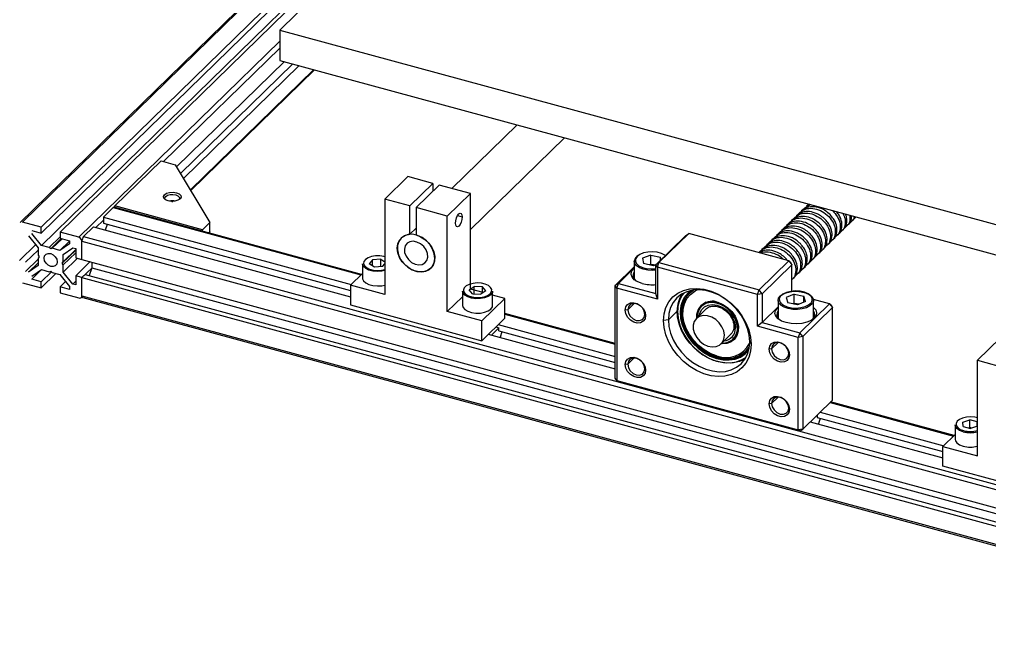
# Model space of a CAD drawing. Header units: millimetres. Extents: x -190 to 12889, y -227 to 3957.
# Drawn here: x 1309.4 to 1528.9, y 2677.8 to 2817.6 of the extents above; entities that cross this region are included whole.
import ezdxf

# ---------------------------------------------------------------- set-up
doc = ezdxf.new("R2010")
doc.units = ezdxf.units.MM
doc.header["$LTSCALE"] = 0.7
doc.layers.get('0').update_dxf_attribs({"color": 255})
doc.layers.add('DIM', color=94, linetype='Continuous', lineweight=25)

# ---------------------------------------------------------------- blocks, each defined once
blk = doc.blocks.new('X')
at = {"color": 133, "linetype": 'Continuous', "lineweight": 25}
for p, q in [((1280.88, 2844.61), (1094.2, 2662.41)), ((1281.58, 2844.75), (1094.9, 2662.55)), ((1286.88, 2843.31), (1100.21, 2661.1)), ((1286.88, 2841.59), (1100.21, 2659.39)), ((1292.19, 2841.87), (1105.51, 2659.66)), ((1286.94, 2838.15), (1100.26, 2655.95)), ((1167.67, 2713.7), (1110.82, 2658.22)), ((1167.67, 2711.74), (1134.79, 2679.66)), ((1169, 2707.9), (1138.48, 2678.11)), ((1171.35, 2707.26), (1139.59, 2676.26)), ((1173.12, 2706.78), (1140.42, 2674.87)), ((1177.24, 2705.66), (1142.37, 2671.62)), ((1142.48, 2671.44), (1177.48, 2705.6)), ((1120.57, 2666.63), (1190.62, 2647.6)), ((1190.76, 2647.74), (1120.83, 2666.74)), ((1100.21, 2661.1), (1094.9, 2662.55)), ((1117.77, 2663.04), (1115.66, 2660.98)), ((1117.77, 2663.9), (1187.82, 2644.86)), ((1117.77, 2662.19), (1187.62, 2643.2)), ((1097.55, 2660.11), (1100.21, 2659.39)), ((1100.26, 2655.95), (1097.55, 2659.31)), ((1100.21, 2659.39), (1100.21, 2661.1)), ((1105.51, 2659.66), (1105.51, 2657.95)), ((1110.82, 2658.22), (1105.51, 2659.66)), ((1114.97, 2661.17), (1112.17, 2658.44)), ((1114.97, 2661.17), (1187.62, 2641.42)), ((1098.63, 2656.15), (1094.02, 2651.64)), ((1096.62, 2658.65), (1099.32, 2655.29)), ((1105.51, 2658.4), (1102.4, 2655.37)), ((1105.81, 2657.87), (1102.86, 2654.98)), ((1106.07, 2657.8), (1103.32, 2655.12)), ((1108.17, 2657.18), (1105.46, 2654.53)), ((1108.17, 2656.42), (1105.46, 2654.53)), ((1105.51, 2657.95), (1108.17, 2657.23)), ((1108.17, 2657.23), (1108.17, 2656.42)), ((1111.7, 2651.98), (1111.7, 2657.12)), ((1099.32, 2654.62), (1095.78, 2651.16)), ((1099.32, 2655.29), (1099.32, 2653.22)), ((1102.4, 2655.37), (1100.26, 2655.95)), ((1102.86, 2654.98), (1102.4, 2655.37)), ((1103.32, 2655.12), (1102.86, 2654.98)), ((1105.46, 2654.53), (1103.32, 2655.12)), ((1109.94, 2654.63), (1106.13, 2650.92)), ((1106.4, 2653.37), (1109.1, 2655.26)), ((1109.94, 2654.75), (1106.4, 2651.3)), ((1109.94, 2653.86), (1106.4, 2650.4)), ((1106.4, 2651.3), (1106.4, 2653.37)), ((1109.1, 2655.26), (1109.94, 2655.03)), ((1109.94, 2655.03), (1109.94, 2652.46)), ((1099.32, 2652.04), (1095.78, 2648.59)), ((1099.32, 2651.01), (1096.62, 2648.37)), ((1099.32, 2653.22), (1099.59, 2652.7)), ((1099.59, 2652.7), (1099.32, 2652.33)), ((1099.32, 2652.33), (1099.32, 2650.25)), ((1106.13, 2650.92), (1106.4, 2651.3)), ((1106.4, 2650.4), (1106.13, 2650.92)), ((1110.48, 2652.31), (1106.4, 2648.33)), ((1109.94, 2652.46), (1111.7, 2651.98)), ((1114.06, 2651.34), (1109.94, 2647.32)), ((1114.5, 2651.22), (1114.5, 2649.62)), ((1099.32, 2650.25), (1096.62, 2648.37)), ((1097.55, 2647.2), (1100.26, 2649.09)), ((1100.3, 2649.08), (1097.55, 2646.4)), ((1103.07, 2648.47), (1100.21, 2645.68)), ((1104.33, 2647.98), (1100.21, 2643.96)), ((1100.26, 2649.09), (1102.4, 2648.51)), ((1102.4, 2648.51), (1102.86, 2648.64)), ((1102.86, 2648.64), (1103.32, 2648.26)), ((1103.32, 2648.26), (1105.46, 2647.68)), ((1106.4, 2648.33), (1106.4, 2650.4)), ((1109.1, 2644.97), (1106.4, 2648.33)), ((1114.48, 2649.54), (1111.7, 2646.84)), ((1114.5, 2649.62), (1113.73, 2647.45)), ((1094.9, 2645.4), (1100.21, 2643.96)), ((1100.21, 2645.68), (1097.55, 2646.4)), ((1100.21, 2643.96), (1100.21, 2645.68)), ((1105.46, 2647.68), (1108.17, 2644.32)), ((1107.04, 2645.72), (1105.51, 2644.23)), ((1109.94, 2645.78), (1109.1, 2644.97)), ((1109.94, 2647.32), (1109.94, 2644.75)), ((1111.7, 2646.84), (1109.94, 2647.32)), ((1112.64, 2647.75), (1111.7, 2646.84)), ((1111.7, 2641.69), (1111.7, 2646.84)), ((1105.51, 2644.23), (1105.51, 2642.52)), ((1108.17, 2643.51), (1105.51, 2644.23)), ((1105.51, 2642.52), (1110.82, 2641.08)), ((1108.17, 2644.32), (1108.17, 2643.51)), ((1109.94, 2644.75), (1109.1, 2644.97)), ((1111.52, 2641.22), (1111.73, 2641.43)), ((1262.52, 2628.23), (1231.3, 2636.72)), ((1231.3, 2636.54), (1262.52, 2628.06)), ((1229.43, 2633.56), (1262.52, 2624.56)), ((1229.65, 2631.78), (1262.52, 2622.85)), ((1226.63, 2630.82), (1262.52, 2621.07))]:
    blk.add_line(p, q, dxfattribs=at)
at = {"color": 5, "linetype": 'Continuous', "lineweight": 25}
for p, q in [((1284.34, 2830.71), (1167.67, 2716.83)), ((1167.67, 2716.83), (1167.67, 2708.26))]:
    blk.add_line(p, q, dxfattribs=at)
at = {"color": 5, "linetype": 'Continuous', "lineweight": 25, "ltscale": 2}
for p, q in [((1167.67, 2716.83), (1459.52, 2637.51)), ((1167.67, 2708.26), (1459.52, 2628.94))]:
    blk.add_line(p, q, dxfattribs=at)
at = {"color": 7, "linetype": 'Continuous', "lineweight": 25}
for p, q in [((1234.76, 2690.03), (1216.31, 2672.02)), ((1221.57, 2660.39), (1248.19, 2686.38)), ((1316.13, 2666.6), (1317.64, 2667.5)), ((1317.18, 2667.63), (1316.6, 2667.06)), ((1317.44, 2667.56), (1316.6, 2667.05)), ((1120.57, 2666.63), (1117.77, 2663.9)), ((1314.73, 2665.23), (1313.8, 2664.32)), ((1316.13, 2666.6), (1315.2, 2665.69)), ((1117.77, 2663.9), (1117.77, 2662.19)), ((1118.87, 2661.89), (1118.29, 2660.27)), ((1311.93, 2662.5), (1311, 2661.59)), ((1313.33, 2663.87), (1312.4, 2662.96)), ((1328.48, 2661.89), (1329.41, 2662.8)), ((1329.88, 2663.25), (1330.62, 2663.98)), ((1309.13, 2659.77), (1308.2, 2658.86)), ((1310.53, 2661.14), (1309.6, 2660.22)), ((1325.68, 2659.15), (1326.61, 2660.06)), ((1327.08, 2660.52), (1328.01, 2661.43)), ((1306.33, 2657.04), (1305.4, 2656.12)), ((1307.73, 2658.4), (1306.8, 2657.49)), ((1303.53, 2654.3), (1303.1, 2653.88)), ((1304.93, 2655.67), (1304, 2654.76)), ((1320.08, 2653.69), (1321.01, 2654.6)), ((1321.48, 2655.05), (1322.41, 2655.96)), ((1311.61, 2651.57), (1312.07, 2651.17)), ((1312.07, 2651.17), (1312.49, 2650.48)), ((1317.28, 2650.95), (1318.21, 2651.86)), ((1318.68, 2652.32), (1319.61, 2653.23)), ((1314.48, 2648.22), (1315.41, 2649.13)), ((1315.88, 2649.59), (1316.81, 2650.5)), ((1312.49, 2646.28), (1312.61, 2646.4)), ((1313.08, 2646.85), (1314.01, 2647.76)), ((1229.65, 2632.64), (1227.54, 2630.58)), ((1228.74, 2632.88), (1229.65, 2632.64)), ((1229.65, 2631.78), (1229.65, 2632.64)), ((1230.49, 2631.55), (1229.98, 2629.91))]:
    blk.add_line(p, q, dxfattribs=at)
at = {"color": 6, "linetype": 'Continuous', "lineweight": 25}
for p, q in [((1121.04, 2667.09), (1134.11, 2679.84)), ((1134.11, 2679.84), (1138.09, 2678.76)), ((1138.09, 2678.76), (1147.9, 2662.41)), ((1121.04, 2666.69), (1121.04, 2667.09)), ((1145.8, 2660.36), (1121.04, 2667.09)), ((1137.12, 2668.39), (1137.39, 2668.39)), ((1139.08, 2668.8), (1139.05, 2668.78)), ((1147.9, 2662.41), (1145.8, 2660.36)), ((1147.9, 2659.84), (1147.9, 2662.41)), ((1145.8, 2659.96), (1145.8, 2660.36)), ((1147.9, 2659.84), (1147.67, 2659.61)), ((1147.67, 2659.45), (1147.67, 2659.61))]:
    blk.add_line(p, q, dxfattribs=at)
at = {"color": 4, "linetype": 'Continuous', "lineweight": 25}
for p, q in [((1203.88, 2675.4), (1197.35, 2669.02)), ((1210.95, 2673.48), (1203.88, 2675.4)), ((1204.42, 2667.1), (1210.95, 2673.48)), ((1212.72, 2673), (1206.19, 2666.62)), ((1210.95, 2673.48), (1210.95, 2671.27)), ((1221.57, 2670.59), (1212.72, 2673)), ((1221.57, 2670.59), (1215.03, 2664.22)), ((1221.57, 2643.59), (1221.57, 2670.59)), ((1197.35, 2669.02), (1197.35, 2642.02)), ((1204.42, 2667.1), (1197.35, 2669.02)), ((1204.42, 2659.09), (1204.42, 2667.1)), ((1215.03, 2664.22), (1206.19, 2666.62)), ((1206.19, 2666.62), (1206.19, 2658.91)), ((1217.96, 2664.38), (1219.23, 2664.03)), ((1215.03, 2637.22), (1215.03, 2664.22)), ((1206.19, 2660.82), (1204.42, 2659.09)), ((1191.06, 2648.02), (1187.62, 2644.67)), ((1187.62, 2644.67), (1187.62, 2639.1)), ((1197.35, 2642.02), (1187.62, 2644.67)), ((1225.22, 2642.6), (1221.57, 2643.59)), ((1219.36, 2641.44), (1215.03, 2637.22)), ((1231.3, 2640.95), (1224.76, 2634.57)), ((1231.3, 2640.95), (1227.86, 2641.88)), ((1231.3, 2635.38), (1231.3, 2640.95)), ((1187.62, 2639.1), (1224.76, 2629)), ((1224.76, 2634.57), (1215.03, 2637.22)), ((1231.3, 2635.38), (1224.76, 2629)), ((1224.76, 2629), (1224.76, 2634.57))]:
    blk.add_line(p, q, dxfattribs=at)
at = {"color": 2, "linetype": 'Continuous', "lineweight": 25}
for p, q in [((1283.3, 2659.27), (1274.9, 2651.07)), ((1282.42, 2658.65), (1283.3, 2659.27)), ((1311.61, 2651.57), (1283.3, 2659.27)), ((1274.02, 2650.45), (1282.42, 2658.65)), ((1322.88, 2656.42), (1323.81, 2657.33)), ((1324.28, 2657.79), (1325.21, 2658.7)), ((1274.9, 2651.07), (1274.02, 2650.45)), ((1274.44, 2649.75), (1274.9, 2651.07)), ((1274.9, 2651.07), (1303.21, 2643.37)), ((1303.21, 2643.37), (1311.61, 2651.57)), ((1311.61, 2651.57), (1312.49, 2650.48)), ((1262.52, 2644.57), (1267.91, 2649.84)), ((1267.91, 2649.59), (1263.41, 2645.19)), ((1274.44, 2649.75), (1274.02, 2650.45)), ((1274.02, 2642.31), (1274.02, 2650.45)), ((1274.44, 2649.75), (1274.44, 2640.75)), ((1302.74, 2642.06), (1274.44, 2649.75)), ((1312.49, 2650.48), (1304.09, 2642.28)), ((1312.49, 2642.9), (1312.49, 2650.48)), ((1263.41, 2645.19), (1262.52, 2644.57)), ((1262.94, 2643.88), (1263.41, 2645.19)), ((1263.41, 2645.19), (1274.02, 2642.31)), ((1267.91, 2646.56), (1267.93, 2646.35)), ((1262.94, 2643.88), (1262.52, 2644.57)), ((1262.52, 2618.43), (1262.52, 2644.57)), ((1262.94, 2643.88), (1262.94, 2617.73)), ((1274.44, 2640.75), (1262.94, 2643.88)), ((1302.74, 2642.06), (1303.21, 2643.37)), ((1304.09, 2642.28), (1303.21, 2643.37)), ((1274.44, 2640.75), (1274.02, 2642.31)), ((1304.09, 2642.28), (1302.74, 2642.06)), ((1302.74, 2633.06), (1302.74, 2642.06)), ((1304.09, 2642.28), (1304.09, 2634.13)), ((1318.53, 2640.82), (1318.6, 2640.39)), ((1323.1, 2639.45), (1318.56, 2640.68)), ((1266.05, 2637.75), (1265.37, 2637.65)), ((1267.88, 2639.54), (1266.05, 2637.75)), ((1277.56, 2634.92), (1280.03, 2637.33)), ((1281.11, 2637.2), (1281.04, 2637.13)), ((1287.27, 2639.17), (1286.88, 2638.78)), ((1288.35, 2638.09), (1288.27, 2638.01)), ((1304.09, 2634.13), (1308.6, 2638.53)), ((1314.7, 2631.25), (1323.1, 2639.45)), ((1323.99, 2638.35), (1315.59, 2630.15)), ((1323.1, 2639.45), (1323.99, 2638.35)), ((1323.57, 2639.05), (1323.1, 2639.45)), ((1323.57, 2639.05), (1323.99, 2638.35)), ((1323.99, 2612.21), (1323.99, 2638.35)), ((1270.91, 2636.43), (1271.12, 2636.08)), ((1277.56, 2634.92), (1276.21, 2634.7)), ((1285.66, 2635.68), (1285.67, 2635.47)), ((1304.09, 2634.13), (1302.74, 2633.06)), ((1304.09, 2634.13), (1314.7, 2631.25)), ((1318.58, 2635.29), (1318.6, 2635.51)), ((1296.09, 2633.05), (1296.09, 2633.04)), ((1297.39, 2632.72), (1297.21, 2632.55)), ((1314.24, 2629.94), (1302.74, 2633.06)), ((1295.99, 2629.44), (1296.39, 2629.83)), ((1300.55, 2628.67), (1300.97, 2627.97)), ((1314.7, 2631.25), (1314.24, 2629.94)), ((1315.59, 2630.15), (1314.24, 2629.94)), ((1314.24, 2603.79), (1314.24, 2629.94)), ((1315.59, 2630.15), (1314.7, 2631.25)), ((1315.59, 2630.15), (1315.59, 2604.01)), ((1306.73, 2626.7), (1306.06, 2626.59)), ((1308.56, 2628.48), (1306.73, 2626.7)), ((1267.88, 2624.11), (1266.05, 2622.32)), ((1298.93, 2623.95), (1299.53, 2624.36)), ((1311.59, 2625.37), (1311.8, 2625.03)), ((1266.05, 2622.32), (1265.37, 2622.22)), ((1270.91, 2621), (1271.12, 2620.65)), ((1262.94, 2617.73), (1262.52, 2618.43)), ((1262.94, 2617.73), (1314.24, 2603.79)), ((1263.41, 2617.33), (1262.94, 2617.73)), ((1314.7, 2603.39), (1263.41, 2617.33)), ((1308.56, 2613.05), (1306.73, 2611.27)), ((1315.59, 2604.01), (1323.99, 2612.21)), ((1306.73, 2611.27), (1306.06, 2611.16)), ((1311.59, 2609.95), (1311.8, 2609.6)), ((1319.64, 2607.96), (1319.64, 2607.32)), ((1320.48, 2607.09), (1319.97, 2605.45)), ((1315.59, 2604.01), (1314.24, 2603.79)), ((1314.7, 2603.39), (1315.59, 2604.01)), ((1314.7, 2603.39), (1314.24, 2603.79))]:
    blk.add_line(p, q, dxfattribs=at)
at = {"color": 133, "linetype": 'Continuous', "lineweight": 25, "ltscale": 2}
for p, q in [((1111.7, 2657.12), (1465.47, 2560.98)), ((1112.17, 2658.44), (1465.94, 2562.29)), ((1111.7, 2651.98), (1465.47, 2555.83)), ((1114.5, 2649.62), (1468.27, 2553.48)), ((1111.7, 2646.84), (1465.47, 2550.69)), ((1112.64, 2647.75), (1466.4, 2551.6)), ((1111.7, 2641.69), (1465.47, 2545.55)), ((1111.91, 2641.18), (1465.61, 2545.06)), ((1323.3, 2611.54), (1358.22, 2602.05)), ((1358.36, 2602.19), (1323.44, 2611.68)), ((1319.64, 2607.32), (1355.21, 2597.66)), ((1320.5, 2608.8), (1355.42, 2599.31)), ((1317.7, 2606.07), (1355.21, 2595.88))]:
    blk.add_line(p, q, dxfattribs=at)
at = {"color": 3, "linetype": 'Continuous', "lineweight": 25}
for p, q in [((1191.06, 2650.73), (1191.06, 2646.65)), ((1193.86, 2651.9), (1192.97, 2650.77)), ((1194.42, 2649.81), (1192.97, 2650.77)), ((1196.19, 2652.06), (1193.86, 2651.9)), ((1193.86, 2650.19), (1193.86, 2651.9)), ((1196.19, 2652.06), (1197.35, 2651.3)), ((1196.19, 2649.94), (1196.19, 2652.06)), ((1196.75, 2649.98), (1197.35, 2650.73)), ((1267.91, 2651.45), (1267.91, 2646.56)), ((1272.62, 2653.21), (1270.24, 2652.33)), ((1270.24, 2652.33), (1270.53, 2650.82)), ((1273.21, 2650.2), (1270.53, 2650.82)), ((1272.62, 2650.64), (1272.12, 2650.45)), ((1272.62, 2653.21), (1275.29, 2652.59)), ((1272.62, 2650.64), (1272.62, 2653.21)), ((1272.62, 2650.64), (1273.71, 2650.39)), ((1275.44, 2651.84), (1275.29, 2652.59)), ((1275.29, 2651.69), (1275.29, 2652.59)), ((1196.75, 2649.98), (1194.42, 2649.81)), ((1274.11, 2650.53), (1273.21, 2650.2)), ((1219.36, 2643.03), (1219.36, 2638.96)), ((1221.26, 2643.39), (1222.67, 2644.36)), ((1222.2, 2642.27), (1221.26, 2643.39)), ((1221.57, 2643.59), (1221.31, 2643.34)), ((1225.01, 2644.22), (1222.67, 2644.36)), ((1222.67, 2642.25), (1222.67, 2644.36)), ((1225.95, 2643.11), (1224.54, 2642.13)), ((1225.95, 2643.11), (1225.01, 2644.22)), ((1225.01, 2642.46), (1225.01, 2644.22)), ((1227.86, 2638.96), (1227.86, 2643.03)), ((1222.2, 2642.27), (1224.54, 2642.13)), ((1308.6, 2640.39), (1308.6, 2635.51)), ((1313.11, 2642.14), (1310.85, 2641.18)), ((1310.85, 2641.18), (1311.34, 2639.68)), ((1314.09, 2639.16), (1311.34, 2639.68)), ((1313.11, 2642.14), (1315.86, 2641.61)), ((1313.11, 2639.57), (1313.11, 2642.14)), ((1316.35, 2640.12), (1314.09, 2639.16)), ((1316.35, 2640.12), (1315.86, 2641.61)), ((1315.86, 2639.91), (1315.86, 2641.61)), ((1318.6, 2635.51), (1318.6, 2640.39)), ((1313.11, 2639.57), (1312.75, 2639.41)), ((1313.11, 2639.57), (1314.45, 2639.31))]:
    blk.add_line(p, q, dxfattribs=at)
at = {"linetype": 'Continuous', "lineweight": 25}
for p, q in [((1288.27, 2638.01), (1285.47, 2635.28)), ((1292.45, 2628.12), (1295.26, 2630.86))]:
    blk.add_line(p, q, dxfattribs=at)
at = {"color": 4, "linetype": 'Continuous', "lineweight": 25, "ltscale": 2}
for p, q in [((1364.94, 2623.47), (1371.48, 2629.85)), ((1364.94, 2596.47), (1364.94, 2623.47)), ((1364.94, 2623.47), (1373.79, 2621.07)), ((1355.21, 2599.12), (1358.65, 2602.47)), ((1355.21, 2593.55), (1355.21, 2599.12)), ((1355.21, 2599.12), (1364.94, 2596.47)), ((1392.36, 2583.45), (1355.21, 2593.55))]:
    blk.add_line(p, q, dxfattribs=at)
at = {"color": 3, "linetype": 'Continuous', "lineweight": 25, "ltscale": 2}
for p, q in [((1358.65, 2605.18), (1358.65, 2601.1)), ((1360.82, 2605.96), (1362.81, 2606.6)), ((1360.91, 2604.74), (1360.82, 2605.96)), ((1360.91, 2604.74), (1362.99, 2604.18)), ((1362.42, 2604.33), (1362.81, 2604.46)), ((1364.9, 2606.04), (1362.81, 2606.6)), ((1362.81, 2604.46), (1362.81, 2606.6)), ((1363.39, 2604.3), (1362.81, 2604.46)), ((1364.94, 2604.81), (1362.99, 2604.18)), ((1364.94, 2605.44), (1364.9, 2606.04)), ((1364.9, 2604.79), (1364.9, 2606.04))]:
    blk.add_line(p, q, dxfattribs=at)
at = {"color": 6, "linetype": 'Continuous', "lineweight": 25, "flags": 128}
for points in [[(1139.46, 2669.07), (1138.85, 2668.68), (1137.99, 2668.44), (1137.02, 2668.39), (1136.08, 2668.53), (1135.33, 2668.85), (1134.86, 2669.29), (1134.76, 2669.79), (1135.04, 2670.27), (1135.66, 2670.66), (1136.51, 2670.9), (1137.48, 2670.95), (1138.42, 2670.81), (1139.18, 2670.49), (1139.64, 2670.05), (1139.74, 2669.55), (1139.46, 2669.07)], [(1135.45, 2668.78), (1135.28, 2668.99), (1135.19, 2669.4), (1135.42, 2669.8), (1135.93, 2670.12), (1136.64, 2670.32), (1137.44, 2670.36), (1138.22, 2670.24), (1138.84, 2669.98), (1139.23, 2669.61), (1139.31, 2669.2), (1139.08, 2668.8), (1139.08, 2668.8)]]:
    blk.add_lwpolyline(points, dxfattribs=at)
at = {"color": 4, "linetype": 'Continuous', "lineweight": 25, "flags": 128}
for points in [[(1219.23, 2664.03), (1219.16, 2663.3), (1218.96, 2662.55), (1218.66, 2661.88), (1218.3, 2661.4), (1217.94, 2661.19), (1217.64, 2661.26), (1217.44, 2661.62), (1217.37, 2662.21), (1217.44, 2662.93), (1217.64, 2663.69), (1217.94, 2664.35), (1218.3, 2664.83), (1218.66, 2665.05), (1218.96, 2664.98), (1219.16, 2664.62), (1219.23, 2664.03)], [(1206.19, 2658.91), (1207.49, 2658.4), (1208.71, 2657.6), (1209.78, 2656.57), (1210.63, 2655.38), (1211.21, 2654.08), (1211.48, 2652.76), (1211.43, 2651.51), (1211.06, 2650.39), (1210.39, 2649.48), (1209.46, 2648.83), (1208.34, 2648.48), (1207.09, 2648.45), (1205.78, 2648.75), (1204.49, 2649.35), (1203.31, 2650.22), (1202.31, 2651.31), (1201.54, 2652.55), (1201.05, 2653.86), (1200.88, 2655.17), (1201.04, 2656.39), (1201.5, 2657.45), (1202.26, 2658.28), (1203.25, 2658.84), (1204.42, 2659.09)], [(1206.62, 2658.77), (1205.29, 2659.08), (1204.01, 2659.04), (1202.88, 2658.68), (1201.95, 2658.01), (1201.29, 2657.07), (1200.94, 2655.92), (1200.91, 2654.64), (1201.22, 2653.3), (1201.84, 2651.99), (1202.74, 2650.8), (1203.85, 2649.79), (1205.1, 2649.02), (1206.43, 2648.56), (1207.74, 2648.42), (1208.95, 2648.62), (1209.99, 2649.14), (1210.79, 2649.95), (1211.31, 2651.01), (1211.5, 2652.23), (1211.35, 2653.55), (1210.88, 2654.88), (1210.12, 2656.15), (1209.11, 2657.26), (1207.92, 2658.16), (1206.62, 2658.77)]]:
    blk.add_lwpolyline(points, dxfattribs=at)
at = {"color": 7, "linetype": 'Continuous', "lineweight": 25, "flags": 128}
blk.add_lwpolyline([(1206.46, 2656.89), (1205.42, 2657.1), (1204.46, 2656.98), (1203.67, 2656.54), (1203.13, 2655.83), (1202.88, 2654.92), (1202.96, 2653.89), (1203.36, 2652.86), (1204.03, 2651.91), (1204.91, 2651.14), (1205.92, 2650.63), (1206.96, 2650.43), (1207.92, 2650.55), (1208.71, 2650.99), (1209.25, 2651.69), (1209.5, 2652.61), (1209.42, 2653.63), (1209.02, 2654.67), (1208.35, 2655.62), (1207.46, 2656.38), (1206.46, 2656.89)], dxfattribs=at)
at = {"color": 133, "linetype": 'Continuous', "lineweight": 25, "flags": 128}
for points in [[(1104.72, 2651.31), (1104.58, 2650.66), (1104.17, 2650.18), (1103.57, 2649.96), (1102.86, 2650.01), (1102.15, 2650.34), (1101.55, 2650.9), (1101.14, 2651.59), (1101, 2652.32), (1101.14, 2652.97), (1101.55, 2653.44), (1102.15, 2653.67), (1102.86, 2653.61), (1103.57, 2653.28), (1104.17, 2652.73), (1104.58, 2652.03), (1104.72, 2651.31)], [(1111.7, 2641.69), (1111.71, 2641.54), (1111.74, 2641.4), (1111.78, 2641.29), (1111.84, 2641.22), (1111.91, 2641.18)]]:
    blk.add_lwpolyline(points, dxfattribs=at)
at = {"color": 3, "linetype": 'Continuous', "lineweight": 25, "flags": 128}
for points in [[(1276.74, 2653.11), (1276.59, 2653.21), (1275.62, 2653.68), (1274.43, 2654), (1273.11, 2654.12), (1271.78, 2654.05), (1270.54, 2653.79), (1269.49, 2653.37), (1268.72, 2652.8), (1268.34, 2652.27)], [(1197.35, 2648.8), (1196.51, 2648.63), (1195.26, 2648.54), (1194.01, 2648.64), (1192.87, 2648.93), (1191.95, 2649.38), (1191.33, 2649.95), (1191.06, 2650.59), (1191.06, 2650.73)], [(1197.35, 2652.71), (1197.08, 2652.79), (1195.95, 2652.97), (1194.75, 2652.98), (1193.61, 2652.81), (1192.62, 2652.47), (1191.86, 2651.99), (1191.42, 2651.42), (1191.31, 2650.81), (1191.57, 2650.21), (1192.15, 2649.67), (1193.01, 2649.25), (1194.08, 2648.98), (1195.26, 2648.88), (1196.44, 2648.96), (1197.35, 2649.17)], [(1274.02, 2648.94), (1273.08, 2648.87), (1271.72, 2648.95), (1270.46, 2649.21), (1269.37, 2649.63), (1268.55, 2650.19), (1268.05, 2650.84), (1267.91, 2651.45)], [(1268.43, 2650.98), (1268.56, 2650.79), (1269.23, 2650.2), (1270.21, 2649.73), (1271.4, 2649.41), (1272.72, 2649.29), (1274.02, 2649.35)], [(1191.06, 2646.65), (1191.06, 2646.52), (1191.33, 2645.88), (1191.95, 2645.31), (1192.87, 2644.86), (1194.01, 2644.57), (1195.26, 2644.46), (1196.51, 2644.55), (1197.35, 2644.73)], [(1223.14, 2641.2), (1224.33, 2641.22), (1225.46, 2641.42), (1226.42, 2641.79), (1227.14, 2642.28), (1227.53, 2642.86), (1227.58, 2643.47), (1227.28, 2644.06), (1226.65, 2644.59), (1225.75, 2644.99), (1224.66, 2645.24), (1223.47, 2645.31), (1222.3, 2645.2), (1221.24, 2644.91), (1220.4, 2644.48), (1219.84, 2643.94), (1219.61, 2643.33), (1219.74, 2642.72), (1220.21, 2642.16), (1220.99, 2641.69), (1221.99, 2641.36), (1223.14, 2641.2)], [(1223.11, 2640.86), (1221.89, 2641.03), (1220.82, 2641.38), (1220, 2641.88), (1219.5, 2642.48), (1219.36, 2643.03)], [(1227.86, 2643.03), (1227.78, 2642.62), (1227.36, 2642), (1226.6, 2641.48), (1225.58, 2641.09), (1224.38, 2640.88), (1223.11, 2640.86)], [(1308.6, 2640.39), (1308.74, 2641.01), (1309.25, 2641.66), (1310.07, 2642.22), (1311.16, 2642.64), (1312.43, 2642.9), (1313.78, 2642.96), (1315.12, 2642.84), (1316.35, 2642.54), (1317.37, 2642.08), (1318.12, 2641.49), (1318.53, 2640.82)], [(1318.23, 2641.05), (1317.82, 2641.71), (1317.07, 2642.28), (1316.04, 2642.72), (1314.81, 2642.99), (1313.48, 2643.07), (1312.16, 2642.95), (1310.96, 2642.65), (1309.97, 2642.19), (1309.27, 2641.6), (1308.93, 2640.93), (1308.96, 2640.24), (1309.15, 2639.87)], [(1318.6, 2640.39), (1318.57, 2640.12), (1318.24, 2639.44), (1317.57, 2638.83), (1316.61, 2638.33), (1315.42, 2637.99), (1314.09, 2637.83), (1312.73, 2637.85), (1311.44, 2638.07), (1310.3, 2638.46), (1309.41, 2638.99), (1308.83, 2639.62), (1308.6, 2640.31), (1308.6, 2640.39)], [(1309.15, 2639.87), (1309.37, 2639.59), (1310.12, 2639.02), (1311.15, 2638.58), (1312.38, 2638.31), (1313.71, 2638.23), (1315.03, 2638.34), (1316.24, 2638.65), (1317.22, 2639.11), (1317.92, 2639.7), (1318.15, 2640.04)], [(1318.15, 2640.04), (1318.26, 2640.36), (1318.23, 2641.05)], [(1219.36, 2638.96), (1219.5, 2638.4), (1220, 2637.81), (1220.82, 2637.31), (1221.89, 2636.96), (1223.11, 2636.79)], [(1223.11, 2636.79), (1224.38, 2636.81), (1225.58, 2637.02), (1226.6, 2637.41), (1227.36, 2637.93), (1227.78, 2638.55), (1227.86, 2638.96)]]:
    blk.add_lwpolyline(points, dxfattribs=at)
at = {"color": 2, "linetype": 'Continuous', "lineweight": 25, "flags": 128}
for points in [[(1270.16, 2645.16), (1268.9, 2645.62), (1267.92, 2646.23), (1267.28, 2646.95), (1267.02, 2647.73), (1267.16, 2648.52), (1267.7, 2649.27), (1267.91, 2649.46)], [(1267.91, 2648.47), (1267.65, 2648.04), (1267.52, 2647.31), (1267.75, 2646.6), (1268.34, 2645.94), (1268.41, 2645.89)], [(1267.91, 2647.61), (1267.65, 2647.18), (1267.58, 2646.99)], [(1276.21, 2634.7), (1276.37, 2636.63), (1276.88, 2638.41), (1277.7, 2640.01), (1278.82, 2641.36), (1280.2, 2642.44), (1281.82, 2643.22), (1283.61, 2643.68), (1285.55, 2643.79), (1287.57, 2643.57), (1289.61, 2643.02), (1291.63, 2642.14), (1293.56, 2640.97), (1295.36, 2639.54), (1296.97, 2637.89), (1298.36, 2636.05), (1299.48, 2634.09), (1300.3, 2632.05), (1300.8, 2629.99), (1300.97, 2627.97)], [(1300.55, 2628.67), (1300.4, 2630.54), (1299.93, 2632.45), (1299.17, 2634.35), (1298.13, 2636.17), (1296.84, 2637.87), (1295.34, 2639.41), (1293.67, 2640.74), (1291.88, 2641.83), (1290, 2642.64), (1288.11, 2643.15), (1286.23, 2643.36), (1284.44, 2643.25), (1282.77, 2642.83), (1281.27, 2642.11), (1279.98, 2641.1), (1278.94, 2639.84), (1278.18, 2638.36), (1277.71, 2636.71), (1277.56, 2634.92)], [(1291.26, 2624.18), (1289.46, 2624.86), (1287.73, 2625.83), (1286.1, 2627.05), (1284.64, 2628.48), (1283.39, 2630.09), (1282.39, 2631.83), (1281.66, 2633.63), (1281.23, 2635.46), (1281.12, 2637.24), (1281.32, 2638.93), (1281.82, 2640.48), (1282.63, 2641.83), (1283.7, 2642.95), (1283.97, 2643.17)], [(1291.27, 2624.43), (1289.41, 2625.15), (1287.63, 2626.17), (1285.98, 2627.46), (1284.51, 2628.99), (1283.28, 2630.69), (1282.34, 2632.5), (1281.7, 2634.38), (1281.4, 2636.25), (1281.45, 2638.05), (1281.83, 2639.72), (1282.55, 2641.19), (1283.57, 2642.43), (1284.67, 2643.28)], [(1291.31, 2624.45), (1289.45, 2625.17), (1287.66, 2626.19), (1286, 2627.49), (1284.53, 2629.01), (1283.3, 2630.71), (1282.36, 2632.54), (1281.72, 2634.42), (1281.42, 2636.29), (1281.46, 2638.09), (1281.85, 2639.76), (1282.57, 2641.25), (1283.59, 2642.49), (1284.59, 2643.27)], [(1291.21, 2624.7), (1289.42, 2625.39), (1287.69, 2626.38), (1286.1, 2627.63), (1284.68, 2629.1), (1283.5, 2630.74), (1282.59, 2632.49), (1281.97, 2634.3), (1281.68, 2636.11), (1281.73, 2637.85), (1282.1, 2639.46), (1282.79, 2640.88), (1283.77, 2642.08), (1285.02, 2643.01), (1285.74, 2643.36)], [(1265.37, 2637.65), (1265.55, 2638.55), (1266.04, 2639.25), (1266.81, 2639.67), (1267.75, 2639.74), (1268.75, 2639.47), (1269.68, 2638.89), (1270.45, 2638.06), (1270.95, 2637.08), (1271.12, 2636.08)], [(1297.21, 2632.55), (1297.04, 2633.93), (1296.54, 2635.32), (1295.75, 2636.65), (1294.71, 2637.83), (1293.48, 2638.79), (1292.13, 2639.48), (1290.74, 2639.86), (1289.39, 2639.9), (1288.16, 2639.61), (1287.12, 2639), (1286.32, 2638.1), (1285.83, 2636.98), (1285.66, 2635.68)], [(1297.07, 2632.52), (1296.91, 2633.89), (1296.42, 2635.26), (1295.64, 2636.56), (1294.62, 2637.72), (1293.4, 2638.67), (1292.07, 2639.35), (1290.7, 2639.72), (1289.37, 2639.77), (1288.16, 2639.48), (1287.13, 2638.88), (1286.36, 2638), (1285.87, 2636.89), (1285.71, 2635.61)], [(1288.24, 2639.85), (1287.51, 2639.38), (1287.27, 2639.17)], [(1291.57, 2639.85), (1292.99, 2639.26), (1294.32, 2638.38), (1295.49, 2637.24), (1296.41, 2635.93), (1297.05, 2634.51), (1297.36, 2633.07), (1297.33, 2631.68), (1296.95, 2630.44), (1296.26, 2629.41), (1295.28, 2628.66), (1294.08, 2628.22), (1292.73, 2628.13), (1292.48, 2628.15)], [(1271.12, 2636.08), (1270.95, 2635.18), (1270.45, 2634.48), (1269.68, 2634.06), (1268.75, 2633.98), (1267.75, 2634.26), (1266.81, 2634.84), (1266.04, 2635.67), (1265.55, 2636.65), (1265.37, 2637.65)], [(1270.91, 2636.43), (1270.73, 2637.38), (1270.2, 2638.29), (1269.41, 2639.02), (1268.48, 2639.45), (1267.55, 2639.52), (1266.76, 2639.23), (1266.23, 2638.6), (1266.05, 2637.75)], [(1266.05, 2637.75), (1266.23, 2636.8), (1266.76, 2635.89), (1267.55, 2635.17), (1268.48, 2634.73), (1269.41, 2634.66), (1270.2, 2634.96), (1270.73, 2635.58), (1270.91, 2636.43)], [(1280.16, 2637.33), (1280.11, 2637.35), (1280.07, 2637.37), (1280.03, 2637.4), (1280.01, 2637.43), (1280, 2637.46), (1280, 2637.49), (1280.01, 2637.52), (1280.03, 2637.55)], [(1299.23, 2623.84), (1299.15, 2623.79), (1297.63, 2623.1), (1295.94, 2622.72), (1294.13, 2622.64), (1292.25, 2622.89), (1290.36, 2623.44), (1288.49, 2624.28), (1286.7, 2625.4), (1285.05, 2626.76), (1283.58, 2628.32), (1282.32, 2630.04), (1281.31, 2631.87), (1280.58, 2633.77), (1280.15, 2635.68), (1280.03, 2637.55)], [(1280.16, 2637.33), (1280.29, 2635.4), (1280.76, 2633.43), (1281.55, 2631.48), (1282.64, 2629.61), (1284, 2627.88), (1285.58, 2626.33), (1287.34, 2625.01), (1289.22, 2623.98), (1291.17, 2623.24), (1293.12, 2622.84), (1295.02, 2622.78), (1296.81, 2623.06), (1298.44, 2623.68), (1298.93, 2623.95)], [(1280.91, 2637.11), (1281.03, 2635.31), (1281.47, 2633.48), (1282.21, 2631.66), (1283.23, 2629.91), (1284.5, 2628.29), (1285.97, 2626.84), (1287.61, 2625.62), (1289.37, 2624.65), (1291.18, 2623.97), (1293.01, 2623.59), (1294.78, 2623.54), (1296.45, 2623.8), (1297.97, 2624.37), (1299.28, 2625.24), (1300.26, 2626.25)], [(1281.04, 2637.13), (1281.17, 2635.35), (1281.6, 2633.53), (1282.34, 2631.72), (1283.35, 2629.99), (1284.6, 2628.38), (1286.06, 2626.95), (1287.69, 2625.74), (1289.43, 2624.78), (1291.23, 2624.1), (1293.04, 2623.73), (1294.8, 2623.67), (1296.45, 2623.93), (1297.96, 2624.5), (1299.26, 2625.36), (1300.31, 2626.47)], [(1286.3, 2636.09), (1286.43, 2636.7), (1286.95, 2637.76), (1287.76, 2638.57), (1288.82, 2639.07), (1290.06, 2639.23), (1291.39, 2639.04), (1292.72, 2638.51), (1293.95, 2637.68), (1295.02, 2636.6), (1295.83, 2635.35), (1296.34, 2634.01), (1296.52, 2632.67)], [(1310.84, 2634.1), (1309.59, 2634.56), (1308.6, 2635.17), (1307.96, 2635.89), (1307.7, 2636.68), (1307.84, 2637.47), (1308.38, 2638.21), (1308.6, 2638.4)], [(1308.6, 2637.41), (1308.33, 2636.98), (1308.2, 2636.26), (1308.44, 2635.54), (1309.03, 2634.88), (1309.09, 2634.83)], [(1318.6, 2638.4), (1319.23, 2637.69), (1319.49, 2636.91), (1319.35, 2636.12), (1318.81, 2635.37), (1317.92, 2634.73), (1316.74, 2634.22), (1315.34, 2633.89), (1313.82, 2633.75), (1312.29, 2633.83), (1310.84, 2634.1)], [(1300.97, 2627.97), (1300.8, 2626.04), (1300.3, 2624.26), (1299.48, 2622.66), (1298.36, 2621.31), (1296.97, 2620.23), (1295.36, 2619.45), (1293.56, 2618.99), (1291.63, 2618.88), (1289.61, 2619.1), (1287.57, 2619.65), (1285.55, 2620.53), (1283.61, 2621.7), (1281.82, 2623.13), (1280.2, 2624.79), (1278.82, 2626.62), (1277.7, 2628.58), (1276.88, 2630.62), (1276.37, 2632.68), (1276.21, 2634.7)], [(1277.56, 2634.92), (1277.71, 2633.04), (1278.18, 2631.13), (1278.94, 2629.24), (1279.98, 2627.41), (1281.27, 2625.71), (1282.77, 2624.17), (1284.44, 2622.84), (1286.23, 2621.76), (1288.11, 2620.94), (1290, 2620.43), (1291.88, 2620.22), (1293.67, 2620.33), (1295.34, 2620.75), (1296.84, 2621.48), (1298.13, 2622.48), (1299.17, 2623.74), (1299.93, 2625.22), (1300.4, 2626.87), (1300.55, 2628.67)], [(1285.66, 2635.68), (1285.66, 2635.67), (1285.65, 2635.66), (1285.65, 2635.65), (1285.66, 2635.64), (1285.66, 2635.63), (1285.68, 2635.63), (1285.69, 2635.62), (1285.71, 2635.61)], [(1308.6, 2636.56), (1308.33, 2636.12), (1308.26, 2635.93)], [(1308.6, 2635.51), (1308.6, 2635.43), (1308.61, 2635.29)], [(1318.93, 2635.93), (1318.76, 2636.33), (1318.6, 2636.56)], [(1295.77, 2629.24), (1296.26, 2629.59), (1296.76, 2630.08)], [(1296.39, 2629.83), (1296.94, 2630.51), (1297.1, 2630.78)], [(1306.06, 2626.59), (1306.23, 2627.49), (1306.73, 2628.2), (1307.49, 2628.61), (1308.43, 2628.69), (1309.43, 2628.42), (1310.37, 2627.83), (1311.13, 2627), (1311.63, 2626.03), (1311.8, 2625.03)], [(1311.8, 2625.03), (1311.63, 2624.12), (1311.13, 2623.42), (1310.37, 2623), (1309.43, 2622.93), (1308.43, 2623.2), (1307.49, 2623.79), (1306.73, 2624.62), (1306.23, 2625.59), (1306.06, 2626.59)], [(1311.59, 2625.37), (1311.41, 2626.33), (1310.88, 2627.23), (1310.09, 2627.96), (1309.16, 2628.39), (1308.23, 2628.47), (1307.44, 2628.17), (1306.92, 2627.55), (1306.73, 2626.7)], [(1306.73, 2626.7), (1306.92, 2625.74), (1307.44, 2624.84), (1308.23, 2624.11), (1309.16, 2623.68), (1310.09, 2623.6), (1310.88, 2623.9), (1311.41, 2624.52), (1311.59, 2625.37)], [(1265.37, 2622.22), (1265.55, 2623.12), (1266.04, 2623.82), (1266.81, 2624.24), (1267.75, 2624.31), (1268.75, 2624.04), (1269.68, 2623.46), (1270.45, 2622.63), (1270.95, 2621.65), (1271.12, 2620.65)], [(1270.91, 2621), (1270.73, 2621.95), (1270.2, 2622.86), (1269.41, 2623.59), (1268.48, 2624.02), (1267.55, 2624.09), (1266.76, 2623.8), (1266.23, 2623.18), (1266.05, 2622.32)], [(1291.27, 2624.43), (1291.24, 2624.4), (1291.22, 2624.35), (1291.2, 2624.29), (1291.2, 2624.24), (1291.2, 2624.19), (1291.22, 2624.17), (1291.24, 2624.16), (1291.26, 2624.18)], [(1291.21, 2624.7), (1291.21, 2624.65), (1291.21, 2624.61), (1291.22, 2624.56), (1291.23, 2624.53), (1291.25, 2624.5), (1291.26, 2624.48), (1291.28, 2624.46), (1291.31, 2624.45)], [(1271.12, 2620.65), (1270.95, 2619.75), (1270.45, 2619.05), (1269.68, 2618.63), (1268.75, 2618.56), (1267.75, 2618.83), (1266.81, 2619.41), (1266.04, 2620.24), (1265.55, 2621.22), (1265.37, 2622.22)], [(1266.05, 2622.32), (1266.23, 2621.37), (1266.76, 2620.46), (1267.55, 2619.74), (1268.48, 2619.31), (1269.41, 2619.23), (1270.2, 2619.53), (1270.73, 2620.15), (1270.91, 2621)], [(1306.06, 2611.16), (1306.23, 2612.07), (1306.73, 2612.77), (1307.49, 2613.18), (1308.43, 2613.26), (1309.43, 2612.99), (1310.37, 2612.4), (1311.13, 2611.57), (1311.63, 2610.6), (1311.8, 2609.6)], [(1311.59, 2609.95), (1311.41, 2610.9), (1310.88, 2611.81), (1310.09, 2612.53), (1309.16, 2612.96), (1308.23, 2613.04), (1307.44, 2612.74), (1306.92, 2612.12), (1306.73, 2611.27)], [(1311.8, 2609.6), (1311.63, 2608.69), (1311.13, 2607.99), (1310.37, 2607.58), (1309.43, 2607.5), (1308.43, 2607.77), (1307.49, 2608.36), (1306.73, 2609.19), (1306.23, 2610.16), (1306.06, 2611.16)], [(1306.73, 2611.27), (1306.92, 2610.31), (1307.44, 2609.41), (1308.23, 2608.68), (1309.16, 2608.25), (1310.09, 2608.18), (1310.88, 2608.47), (1311.41, 2609.09), (1311.59, 2609.95)]]:
    blk.add_lwpolyline(points, dxfattribs=at)
at = {"linetype": 'Continuous', "lineweight": 25, "flags": 128}
blk.add_lwpolyline([(1293.23, 2629.44), (1293.38, 2630.55), (1293.2, 2631.76), (1292.71, 2632.95), (1291.94, 2634.06), (1290.95, 2634.99), (1289.81, 2635.68), (1288.6, 2636.07), (1287.43, 2636.14), (1286.37, 2635.88), (1285.5, 2635.3), (1284.88, 2634.47), (1284.57, 2633.42), (1284.59, 2632.25), (1284.93, 2631.04), (1285.57, 2629.88), (1286.46, 2628.85), (1287.53, 2628.03), (1288.72, 2627.49), (1289.92, 2627.26), (1291.05, 2627.35), (1292.02, 2627.77), (1292.77, 2628.49), (1293.23, 2629.44)], dxfattribs=at)
at = {"color": 3, "linetype": 'Continuous', "lineweight": 25, "ltscale": 2, "flags": 128}
for points in [[(1364.94, 2607.16), (1364.22, 2607.34), (1363.05, 2607.45), (1361.86, 2607.38), (1360.77, 2607.13), (1359.87, 2606.73), (1359.24, 2606.21), (1358.93, 2605.62), (1358.97, 2605.01), (1359.37, 2604.43), (1360.08, 2603.93), (1361.04, 2603.57), (1361.04, 2603.57)], [(1360.92, 2603.24), (1359.9, 2603.63), (1359.15, 2604.15), (1358.73, 2604.77), (1358.65, 2605.18)], [(1358.65, 2601.1), (1358.73, 2600.7), (1359.15, 2600.08), (1359.9, 2599.56), (1360.92, 2599.17)]]:
    blk.add_lwpolyline(points, dxfattribs=at)
at = {"color": 6, "linetype": 'Continuous', "lineweight": 25}
blk.add_arc((1137.25, 2664.67), 3.86, 78.0006, 101.9994, dxfattribs=at)
at = {"color": 7, "linetype": 'Continuous', "lineweight": 25}
blk.add_arc((1120.79, 2666.48), 0.27, 80.7318, 143.9675, dxfattribs=at)
at = {"color": 133, "linetype": 'Continuous', "lineweight": 25}
for centre, radius, start, end in [((1110.49, 2657.05), 1.21, 3.3916, 74.3338), ((1113.75, 2657.13), 2.04, 140.5129, 180.3434), ((1111.05, 2641.68), 0.65, 248.8623, 0.9223)]:
    blk.add_arc(centre, radius, start, end, dxfattribs=at)
at = {"color": 3, "linetype": 'Continuous', "lineweight": 25}
for centre, radius, start, end in [((1269.94, 2651.25), 2.04, 116.2147, 174.3872), ((1269.54, 2651.7), 1.33, 154.5883, 212.9099), ((1272.91, 2645.62), 4.82, 80.7115, 97.0551), ((1313.59, 2634.56), 4.82, 79.4013, 96.4556)]:
    blk.add_arc(centre, radius, start, end, dxfattribs=at)
at = {"color": 2, "linetype": 'Continuous', "lineweight": 25}
for centre, radius, start, end in [((1272.92, 2655.78), 10.97, 255.4369, 275.7532), ((1288.49, 2637.38), 8.33, 142.4903, 180.2965), ((1288.41, 2637.22), 7.5, 128.0364, 180.8174), ((1288.47, 2637.24), 7.42, 126.9652, 180.8386), ((1288.87, 2637.51), 8.83, 148.2835, 179.7854), ((1289.92, 2635.72), 4.44, 68.133, 185.4406), ((1280.96, 2637.26), 0.151, 251.5255, 305.1889), ((1289.99, 2636.16), 4.27, 137.4755, 173.4013), ((1289.93, 2636.54), 3.84, 128.7588, 148.1625), ((1317.19, 2636.34), 1.77, 300.9444, 37.3333), ((1293.08, 2632.42), 4.13, 264.1016, 1.6835), ((1293.01, 2632.4), 4.06, 265.4481, 1.7557), ((1292.92, 2632.51), 3.6, 275.7903, 2.5534), ((1296.56, 2633.15), 0.479, 193.9988, 265.4807), ((1297.12, 2632.67), 0.154, 252.696, 305.3989), ((1293.44, 2632.65), 4.29, 275.3293, 311.0141), ((1293.91, 2631.71), 7.5, 248.9079, 332.1252), ((1294.14, 2631.9), 8.24, 249.5844, 318.4192), ((1294.08, 2631.82), 7.9, 249.1916, 323.6075), ((1294.12, 2631.87), 7.94, 249.2308, 322.5935), ((1291.3, 2624.41), 0.045, 87.2238, 141.1086)]:
    blk.add_arc(centre, radius, start, end, dxfattribs=at)
at = {"color": 3, "linetype": 'Continuous', "lineweight": 25, "ltscale": 2}
for centre, radius, start, end in [((1362.9, 2600.36), 3.94, 84.1178, 94.5761), ((1362.9, 2610.77), 7.78, 255.2434, 285.1994), ((1362.9, 2610.62), 7.29, 255.1984, 286.2634), ((1362.9, 2606.69), 7.78, 255.2434, 285.1994)]:
    blk.add_arc(centre, radius, start, end, dxfattribs=at)
at = {"color": 7, "linetype": 'Continuous', "lineweight": 25}
for points, knots in [([(1313.33, 2663.86), (1313.84, 2664.24), (1314.86, 2664.99), (1316.98, 2665.16), (1319.18, 2664.55), (1321.17, 2663.2), (1322.67, 2661.37), (1323.45, 2659.3), (1323.34, 2657.43), (1322.92, 2656.25), (1322.41, 2655.97), (1322.41, 2655.97)], [0, 0, 0, 0, 0.122706, 0.246791, 0.374159, 0.496452, 0.622706, 0.748961, 0.871254, 0.998622, 1, 1, 1, 1]), ([(1322.61, 2656.28), (1322.7, 2656.32), (1323.32, 2656.63), (1323.82, 2657.87), (1323.92, 2659.76), (1323.23, 2661.57), (1322.17, 2663.02), (1321.01, 2664.1), (1319.42, 2665.07), (1317.45, 2665.61), (1315.32, 2665.45), (1314.3, 2664.69), (1313.8, 2664.32)], [0, 0, 0, 0, 0.02354, 0.147973, 0.267447, 0.390791, 0.469682, 0.552181, 0.634464, 0.758897, 0.880122, 1, 1, 1, 1]), ([(1314.73, 2665.23), (1315.24, 2665.61), (1316.26, 2666.36), (1318.38, 2666.52), (1320.58, 2665.92), (1322.57, 2664.56), (1324.07, 2662.73), (1324.85, 2660.67), (1324.74, 2658.79), (1324.32, 2657.62), (1323.81, 2657.34), (1323.81, 2657.33)], [0, 0, 0, 0, 0.122706, 0.246791, 0.374159, 0.496452, 0.622706, 0.748961, 0.871254, 0.998622, 1, 1, 1, 1]), ([(1324.01, 2657.64), (1324.1, 2657.69), (1324.72, 2658), (1325.22, 2659.23), (1325.32, 2661.13), (1324.63, 2662.94), (1323.57, 2664.39), (1322.41, 2665.46), (1320.82, 2666.44), (1318.85, 2666.98), (1316.72, 2666.82), (1315.7, 2666.06), (1315.2, 2665.69)], [0, 0, 0, 0, 0.02354, 0.147973, 0.267447, 0.390791, 0.469682, 0.552181, 0.634464, 0.758897, 0.880122, 1, 1, 1, 1]), ([(1323.94, 2665.79), (1324.45, 2665.23), (1325.5, 2664.09), (1326.25, 2662.03), (1326.14, 2660.16), (1325.72, 2658.98), (1325.21, 2658.7), (1325.21, 2658.7)], [0, 0, 0, 0, 0.242611, 0.496058, 0.741551, 0.997233, 1, 1, 1, 1]), ([(1325.41, 2659.01), (1325.5, 2659.06), (1326.12, 2659.37), (1326.62, 2660.6), (1326.71, 2662.49), (1326.09, 2664.23), (1325.36, 2665.16), (1325.12, 2665.47)], [0, 0, 0, 0, 0.051883, 0.326129, 0.589446, 0.861295, 1, 1, 1, 1]), ([(1326.92, 2664.98), (1327.16, 2664.45), (1327.69, 2663.27), (1327.53, 2661.52), (1327.12, 2660.35), (1326.61, 2660.07), (1326.61, 2660.07)], [0, 0, 0, 0, 0.28133, 0.631427, 0.996054, 1, 1, 1, 1]), ([(1326.81, 2660.37), (1326.91, 2660.42), (1327.52, 2660.73), (1327.99, 2661.97), (1328.18, 2663.52), (1327.76, 2664.48), (1327.63, 2664.79)], [0, 0, 0, 0, 0.072723, 0.457129, 0.826215, 1, 1, 1, 1]), ([(1328.9, 2664.4), (1328.91, 2663.9), (1328.95, 2662.76), (1328.52, 2661.72), (1328.01, 2661.44), (1328.01, 2661.43)], [0, 0, 0, 0, 0.429348, 0.993891, 1, 1, 1, 1]), ([(1328.21, 2661.74), (1328.3, 2661.79), (1328.91, 2662.1), (1329.38, 2663.04), (1329.36, 2664.01), (1329.35, 2664.32)], [0, 0, 0, 0, 0.113126, 0.711098, 1, 1, 1, 1]), ([(1310.53, 2661.13), (1311.04, 2661.51), (1312.06, 2662.26), (1314.18, 2662.42), (1316.38, 2661.82), (1318.37, 2660.47), (1319.87, 2658.63), (1320.65, 2656.57), (1320.54, 2654.69), (1320.12, 2653.52), (1319.61, 2653.24), (1319.61, 2653.23)], [0, 0, 0, 0, 0.122706, 0.246791, 0.374159, 0.496452, 0.622706, 0.748961, 0.871254, 0.998622, 1, 1, 1, 1]), ([(1319.81, 2653.54), (1319.9, 2653.59), (1320.52, 2653.9), (1321.02, 2655.13), (1321.12, 2657.03), (1320.43, 2658.84), (1319.37, 2660.29), (1318.21, 2661.36), (1316.62, 2662.34), (1314.65, 2662.88), (1312.52, 2662.72), (1311.5, 2661.96), (1311, 2661.59)], [0, 0, 0, 0, 0.02354, 0.147973, 0.267447, 0.390791, 0.469682, 0.552181, 0.634464, 0.758897, 0.880122, 1, 1, 1, 1]), ([(1311.93, 2662.5), (1312.44, 2662.87), (1313.46, 2663.63), (1315.58, 2663.79), (1317.78, 2663.19), (1319.77, 2661.83), (1321.27, 2660), (1322.05, 2657.94), (1321.94, 2656.06), (1321.52, 2654.88), (1321.01, 2654.6), (1321.01, 2654.6)], [0, 0, 0, 0, 0.122706, 0.246791, 0.374159, 0.496452, 0.622706, 0.748961, 0.871254, 0.998622, 1, 1, 1, 1]), ([(1321.21, 2654.91), (1321.3, 2654.96), (1321.92, 2655.27), (1322.42, 2656.5), (1322.52, 2658.4), (1321.83, 2660.21), (1320.77, 2661.66), (1319.61, 2662.73), (1318.02, 2663.7), (1316.05, 2664.25), (1313.92, 2664.08), (1312.9, 2663.33), (1312.4, 2662.95)], [0, 0, 0, 0, 0.02354, 0.147973, 0.267447, 0.390791, 0.469682, 0.552181, 0.634464, 0.758897, 0.880122, 1, 1, 1, 1]), ([(1330.15, 2664.1), (1330, 2663.58), (1329.85, 2663.05), (1329.41, 2662.8), (1329.41, 2662.8)], [0, 0, 0, 0, 0.987663, 1, 1, 1, 1]), ([(1329.61, 2663.11), (1329.71, 2663.15), (1330.09, 2663.33), (1330.23, 2663.75), (1330.33, 2664.05)], [0, 0, 0, 0, 0.26388, 1, 1, 1, 1]), ([(1307.73, 2658.4), (1308.24, 2658.77), (1309.26, 2659.53), (1311.38, 2659.69), (1313.58, 2659.09), (1315.57, 2657.73), (1317.06, 2655.9), (1317.85, 2653.84), (1317.74, 2651.96), (1317.32, 2650.78), (1316.81, 2650.5), (1316.81, 2650.5)], [0, 0, 0, 0, 0.122706, 0.246791, 0.374159, 0.496452, 0.622706, 0.748961, 0.871254, 0.998622, 1, 1, 1, 1]), ([(1317.01, 2650.81), (1317.1, 2650.86), (1317.72, 2651.17), (1318.22, 2652.4), (1318.32, 2654.3), (1317.63, 2656.11), (1316.57, 2657.56), (1315.41, 2658.63), (1313.82, 2659.6), (1311.85, 2660.15), (1309.72, 2659.98), (1308.7, 2659.23), (1308.2, 2658.85)], [0, 0, 0, 0, 0.02354, 0.147973, 0.267447, 0.390791, 0.469682, 0.552181, 0.634464, 0.758897, 0.880122, 1, 1, 1, 1]), ([(1309.13, 2659.76), (1309.64, 2660.14), (1310.66, 2660.89), (1312.78, 2661.06), (1314.98, 2660.45), (1316.97, 2659.1), (1318.46, 2657.27), (1319.25, 2655.2), (1319.14, 2653.33), (1318.72, 2652.15), (1318.21, 2651.87), (1318.21, 2651.87)], [0, 0, 0, 0, 0.122706, 0.246791, 0.374159, 0.496452, 0.622706, 0.748961, 0.871254, 0.998622, 1, 1, 1, 1]), ([(1318.41, 2652.18), (1318.5, 2652.22), (1319.12, 2652.53), (1319.62, 2653.77), (1319.72, 2655.66), (1319.03, 2657.48), (1317.97, 2658.92), (1316.81, 2660), (1315.22, 2660.97), (1313.25, 2661.51), (1311.12, 2661.35), (1310.1, 2660.6), (1309.6, 2660.22)], [0, 0, 0, 0, 0.02354, 0.147973, 0.267447, 0.390791, 0.469682, 0.552181, 0.634464, 0.758897, 0.880122, 1, 1, 1, 1]), ([(1304.93, 2655.66), (1305.44, 2656.04), (1306.46, 2656.8), (1308.58, 2656.96), (1310.78, 2656.36), (1312.77, 2655), (1314.26, 2653.17), (1315.05, 2651.1), (1314.94, 2649.23), (1314.52, 2648.05), (1314.01, 2647.77), (1314.01, 2647.77)], [0, 0, 0, 0, 0.122706, 0.246791, 0.374159, 0.496452, 0.622706, 0.748961, 0.871254, 0.998622, 1, 1, 1, 1]), ([(1314.21, 2648.08), (1314.3, 2648.13), (1314.92, 2648.44), (1315.42, 2649.67), (1315.52, 2651.56), (1314.83, 2653.38), (1313.77, 2654.82), (1312.61, 2655.9), (1311.02, 2656.87), (1309.05, 2657.41), (1306.92, 2657.25), (1305.9, 2656.5), (1305.4, 2656.12)], [0, 0, 0, 0, 0.0235404, 0.147973, 0.2674466, 0.3907913, 0.4696816, 0.5521811, 0.6344645, 0.758897, 0.8801218, 1, 1, 1, 1]), ([(1306.33, 2657.03), (1306.84, 2657.41), (1307.86, 2658.16), (1309.98, 2658.33), (1312.18, 2657.72), (1314.17, 2656.37), (1315.66, 2654.53), (1316.45, 2652.47), (1316.34, 2650.59), (1315.92, 2649.42), (1315.41, 2649.14), (1315.41, 2649.14)], [0, 0, 0, 0, 0.122706, 0.246791, 0.374159, 0.496452, 0.622706, 0.748961, 0.871254, 0.998622, 1, 1, 1, 1]), ([(1315.61, 2649.44), (1315.7, 2649.49), (1316.32, 2649.8), (1316.82, 2651.03), (1316.92, 2652.93), (1316.23, 2654.74), (1315.17, 2656.19), (1314.01, 2657.26), (1312.42, 2658.24), (1310.45, 2658.78), (1308.32, 2658.62), (1307.3, 2657.86), (1306.8, 2657.49)], [0, 0, 0, 0, 0.02354, 0.147973, 0.267447, 0.390791, 0.469682, 0.552181, 0.634464, 0.758897, 0.880122, 1, 1, 1, 1]), ([(1311.21, 2651.68), (1311.12, 2651.8), (1310.74, 2652.35), (1309.8, 2653.16), (1308.23, 2654.14), (1306.25, 2654.67), (1304.41, 2654.58), (1303.61, 2654.02), (1303.33, 2653.82)], [0, 0, 0, 0, 0.048102, 0.213019, 0.377503, 0.626244, 0.868572, 1, 1, 1, 1]), ([(1303.53, 2654.3), (1304.04, 2654.67), (1305.06, 2655.43), (1307.18, 2655.59), (1309.38, 2654.99), (1311.37, 2653.63), (1312.86, 2651.8), (1313.65, 2649.74), (1313.54, 2647.86), (1313.12, 2646.68), (1312.61, 2646.41), (1312.61, 2646.4)], [0, 0, 0, 0, 0.122706, 0.246791, 0.374159, 0.496452, 0.622706, 0.748961, 0.871254, 0.998622, 1, 1, 1, 1]), ([(1303.53, 2653.77), (1303.6, 2653.81), (1304.21, 2654.2), (1305.81, 2654.19), (1307.94, 2653.61), (1309.46, 2652.73), (1309.98, 2652.07), (1310.04, 2652)], [0, 0, 0, 0, 0.0405986, 0.3474381, 0.662397, 0.9648041, 1, 1, 1, 1]), ([(1312.81, 2646.71), (1312.9, 2646.76), (1313.52, 2647.07), (1314.02, 2648.3), (1314.12, 2650.2), (1313.43, 2652.01), (1312.37, 2653.46), (1311.21, 2654.53), (1309.62, 2655.5), (1307.65, 2656.05), (1305.52, 2655.88), (1304.5, 2655.13), (1304, 2654.75)], [0, 0, 0, 0, 0.02354, 0.147973, 0.267447, 0.390791, 0.469682, 0.552181, 0.634464, 0.758897, 0.880122, 1, 1, 1, 1])]:
    blk.add_open_spline(points, degree=3, knots=knots, dxfattribs=at)
at = {"color": 2, "linetype": 'Continuous', "lineweight": 25}
for points, knots in [([(1288.36, 2638.06), (1288.53, 2638.2), (1288.92, 2638.54), (1289.77, 2638.79), (1290.82, 2638.82), (1291.92, 2638.56), (1293.01, 2638.04), (1294.02, 2637.3), (1294.88, 2636.38), (1295.54, 2635.33), (1295.96, 2634.26), (1296.08, 2633.49), (1296.09, 2633.1), (1296.09, 2633.04)], [0, 0, 0, 0, 0.078573, 0.185504, 0.289001, 0.389921, 0.48983, 0.589425, 0.688859, 0.7881, 0.887015, 0.981403, 1, 1, 1, 1]), ([(1296.09, 2633.04), (1296.08, 2632.87), (1296.07, 2632.37), (1295.84, 2631.64), (1295.52, 2631.06), (1295.22, 2630.85), (1295.16, 2630.81)], [0, 0, 0, 0, 0.177905, 0.536867, 0.902633, 1, 1, 1, 1])]:
    blk.add_open_spline(points, degree=3, knots=knots, dxfattribs=at)

msp = doc.modelspace()

# ---------------------------------------------------------------- block references
at = {"layer": 'DIM', "xscale": 0.8, "yscale": 0.8, "zscale": 0.8}
msp.add_blockref('X', (434.1539, 641.7381), dxfattribs=at)

doc.saveas('drawing.dxf')
